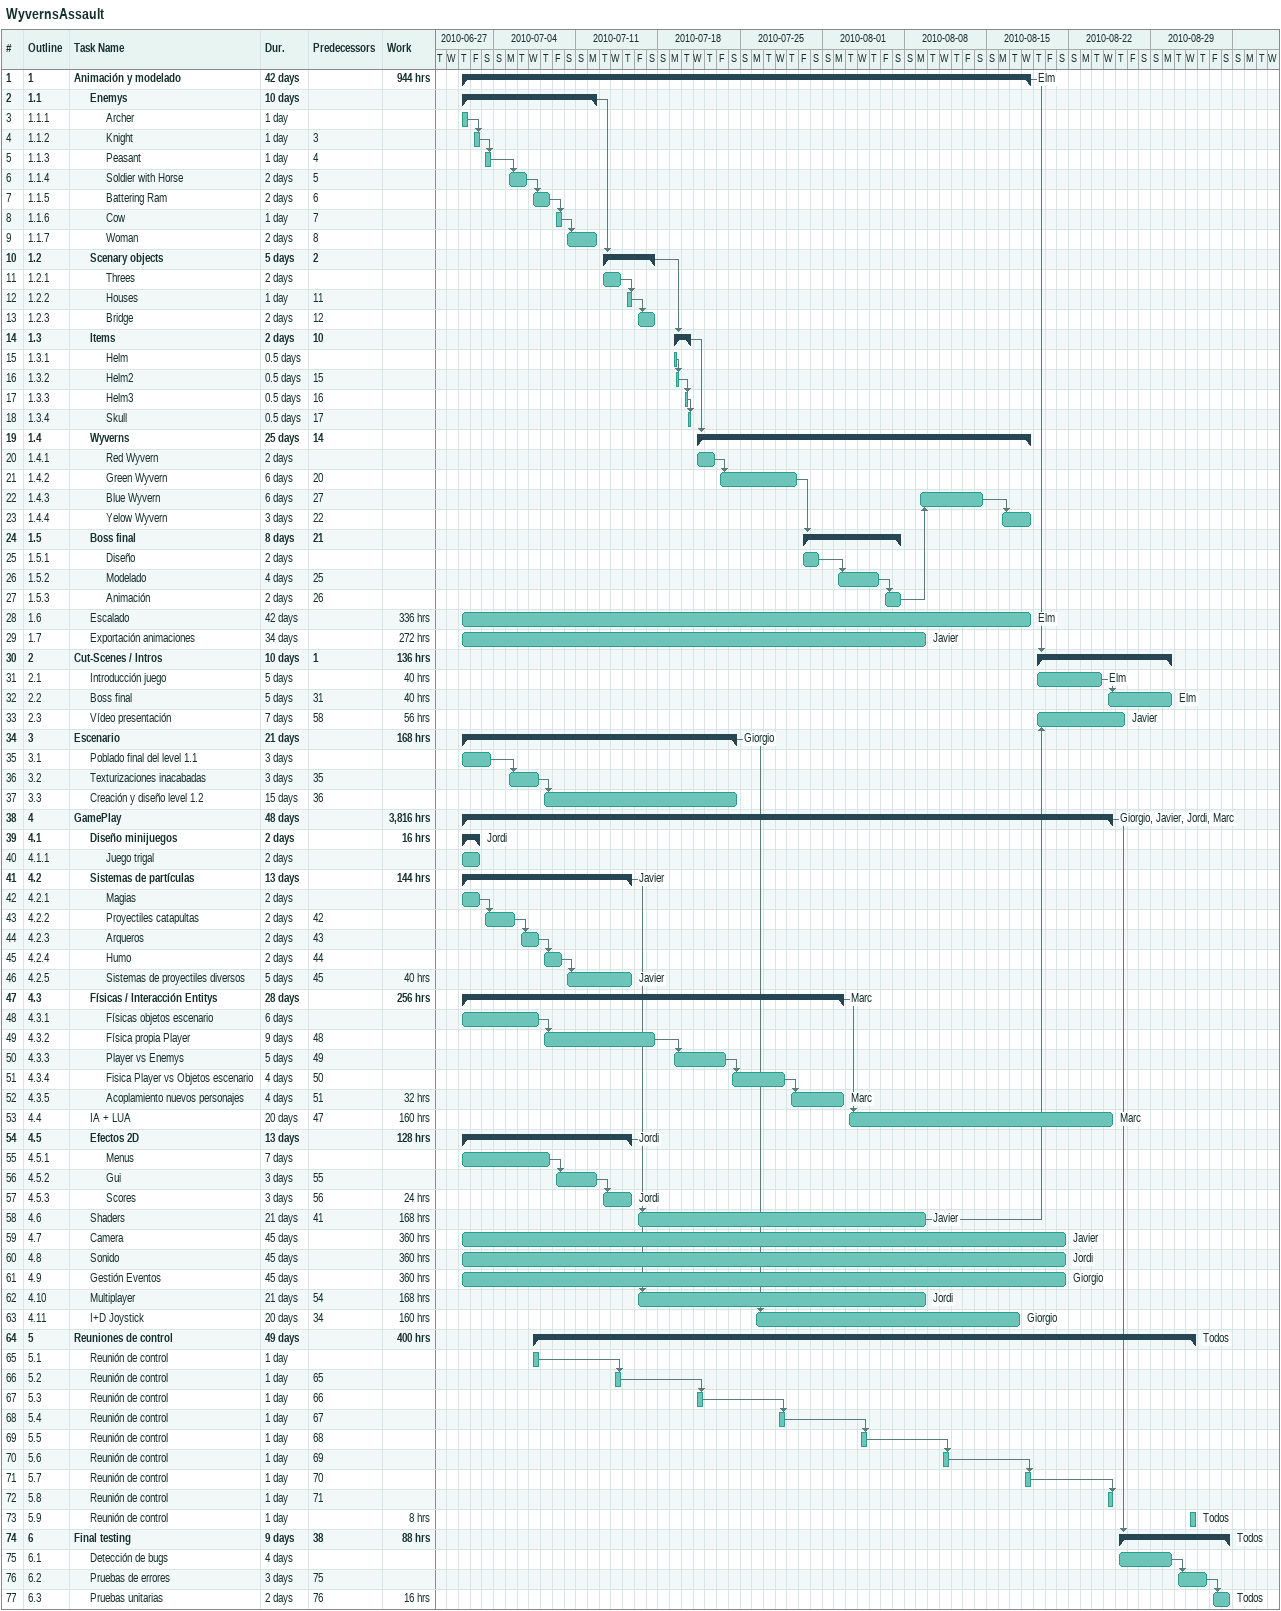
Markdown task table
WyvernsAssault

| ID | WBS | Task | Duration | Start | Finish | Predecessors | Resources | Work (h) |
|---|---|---|---|---|---|---|---|---|
| 1 | 1 | **Animación y modelado** | 42d | 2010-07-01 | 2010-08-18 |  | Elm | 944 |
| 2 | 1.1 | **Enemys** | 10d | 2010-07-01 | 2010-07-12 |  |  |  |
| 3 | 1.1.1 | Archer | 1d | 2010-07-01 | 2010-07-01 |  |  |  |
| 4 | 1.1.2 | Knight | 1d | 2010-07-02 | 2010-07-02 | 3 |  |  |
| 5 | 1.1.3 | Peasant | 1d | 2010-07-03 | 2010-07-03 | 4 |  |  |
| 6 | 1.1.4 | Soldier with Horse | 2d | 2010-07-05 | 2010-07-06 | 5 |  |  |
| 7 | 1.1.5 | Battering Ram | 2d | 2010-07-07 | 2010-07-08 | 6 |  |  |
| 8 | 1.1.6 | Cow | 1d | 2010-07-09 | 2010-07-09 | 7 |  |  |
| 9 | 1.1.7 | Woman | 2d | 2010-07-10 | 2010-07-12 | 8 |  |  |
| 10 | 1.2 | **Scenary objects** | 5d | 2010-07-13 | 2010-07-17 | 2 |  |  |
| 11 | 1.2.1 | Threes | 2d | 2010-07-13 | 2010-07-14 |  |  |  |
| 12 | 1.2.2 | Houses | 1d | 2010-07-15 | 2010-07-15 | 11 |  |  |
| 13 | 1.2.3 | Bridge | 2d | 2010-07-16 | 2010-07-17 | 12 |  |  |
| 14 | 1.3 | **Items** | 2d | 2010-07-19 | 2010-07-20 | 10 |  |  |
| 15 | 1.3.1 | Helm | 0.5d | 2010-07-19 | 2010-07-19 |  |  |  |
| 16 | 1.3.2 | Helm2 | 0.5d | 2010-07-19 | 2010-07-19 | 15 |  |  |
| 17 | 1.3.3 | Helm3 | 0.5d | 2010-07-20 | 2010-07-20 | 16 |  |  |
| 18 | 1.3.4 | Skull | 0.5d | 2010-07-20 | 2010-07-20 | 17 |  |  |
| 19 | 1.4 | **Wyverns** | 25d | 2010-07-21 | 2010-08-18 | 14 |  |  |
| 20 | 1.4.1 | Red Wyvern | 2d | 2010-07-21 | 2010-07-22 |  |  |  |
| 21 | 1.4.2 | Green Wyvern | 6d | 2010-07-23 | 2010-07-29 | 20 |  |  |
| 22 | 1.4.3 | Blue Wyvern | 6d | 2010-08-09 | 2010-08-14 | 27 |  |  |
| 23 | 1.4.4 | Yelow Wyvern | 3d | 2010-08-16 | 2010-08-18 | 22 |  |  |
| 24 | 1.5 | **Boss final** | 8d | 2010-07-30 | 2010-08-07 | 21 |  |  |
| 25 | 1.5.1 | Diseño | 2d | 2010-07-30 | 2010-07-31 |  |  |  |
| 26 | 1.5.2 | Modelado | 4d | 2010-08-02 | 2010-08-05 | 25 |  |  |
| 27 | 1.5.3 | Animación | 2d | 2010-08-06 | 2010-08-07 | 26 |  |  |
| 28 | 1.6 | Escalado | 42d | 2010-07-01 | 2010-08-18 |  | Elm | 336 |
| 29 | 1.7 | Exportación animaciones | 34d | 2010-07-01 | 2010-08-09 |  | Javier | 272 |
| 30 | 2 | **Cut-Scenes / Intros** | 10d | 2010-08-19 | 2010-08-30 | 1 |  | 136 |
| 31 | 2.1 | Introducción juego | 5d | 2010-08-19 | 2010-08-24 |  | Elm | 40 |
| 32 | 2.2 | Boss final | 5d | 2010-08-25 | 2010-08-30 | 31 | Elm | 40 |
| 33 | 2.3 | Vídeo presentación | 7d | 2010-08-19 | 2010-08-26 | 58 | Javier | 56 |
| 34 | 3 | **Escenario** | 21d | 2010-07-01 | 2010-07-24 |  | Giorgio | 168 |
| 35 | 3.1 | Poblado final del level 1.1 | 3d | 2010-07-01 | 2010-07-03 |  |  |  |
| 36 | 3.2 | Texturizaciones inacabadas | 3d | 2010-07-05 | 2010-07-07 | 35 |  |  |
| 37 | 3.3 | Creación y diseño level 1.2 | 15d | 2010-07-08 | 2010-07-24 | 36 |  |  |
| 38 | 4 | **GamePlay** | 48d | 2010-07-01 | 2010-08-25 |  | Giorgio, Javier, Jordi, Marc | 3816 |
| 39 | 4.1 | **Diseño minijuegos** | 2d | 2010-07-01 | 2010-07-02 |  | Jordi | 16 |
| 40 | 4.1.1 | Juego trigal | 2d | 2010-07-01 | 2010-07-02 |  |  |  |
| 41 | 4.2 | **Sistemas de partículas** | 13d | 2010-07-01 | 2010-07-15 |  | Javier | 144 |
| 42 | 4.2.1 | Magias | 2d | 2010-07-01 | 2010-07-02 |  |  |  |
| 43 | 4.2.2 | Proyectiles catapultas | 2d | 2010-07-03 | 2010-07-05 | 42 |  |  |
| 44 | 4.2.3 | Arqueros | 2d | 2010-07-06 | 2010-07-07 | 43 |  |  |
| 45 | 4.2.4 | Humo | 2d | 2010-07-08 | 2010-07-09 | 44 |  |  |
| 46 | 4.2.5 | Sistemas de proyectiles diversos | 5d | 2010-07-10 | 2010-07-15 | 45 | Javier | 40 |
| 47 | 4.3 | **Físicas / Interacción Entitys** | 28d | 2010-07-01 | 2010-08-02 |  | Marc | 256 |
| 48 | 4.3.1 | Físicas objetos escenario | 6d | 2010-07-01 | 2010-07-07 |  |  |  |
| 49 | 4.3.2 | Física propia Player | 9d | 2010-07-08 | 2010-07-17 | 48 |  |  |
| 50 | 4.3.3 | Player vs Enemys | 5d | 2010-07-19 | 2010-07-23 | 49 |  |  |
| 51 | 4.3.4 | Fisica Player vs Objetos escenario | 4d | 2010-07-24 | 2010-07-28 | 50 |  |  |
| 52 | 4.3.5 | Acoplamiento nuevos personajes | 4d | 2010-07-29 | 2010-08-02 | 51 | Marc | 32 |
| 53 | 4.4 | IA + LUA | 20d | 2010-08-03 | 2010-08-25 | 47 | Marc | 160 |
| 54 | 4.5 | **Efectos 2D** | 13d | 2010-07-01 | 2010-07-15 |  | Jordi | 128 |
| 55 | 4.5.1 | Menus | 7d | 2010-07-01 | 2010-07-08 |  |  |  |
| 56 | 4.5.2 | Gui | 3d | 2010-07-09 | 2010-07-12 | 55 |  |  |
| 57 | 4.5.3 | Scores | 3d | 2010-07-13 | 2010-07-15 | 56 | Jordi | 24 |
| 58 | 4.6 | Shaders | 21d | 2010-07-16 | 2010-08-09 | 41 | Javier | 168 |
| 59 | 4.7 | Camera | 45d | 2010-07-01 | 2010-08-21 |  | Javier | 360 |
| 60 | 4.8 | Sonido | 45d | 2010-07-01 | 2010-08-21 |  | Jordi | 360 |
| 61 | 4.9 | Gestión Eventos | 45d | 2010-07-01 | 2010-08-21 |  | Giorgio | 360 |
| 62 | 4.10 | Multiplayer | 21d | 2010-07-16 | 2010-08-09 | 54 | Jordi | 168 |
| 63 | 4.11 | I+D Joystick | 20d | 2010-07-26 | 2010-08-17 | 34 | Giorgio | 160 |
| 64 | 5 | **Reuniones de control** | 49d | 2010-07-07 | 2010-09-01 |  | Todos | 400 |
| 65 | 5.1 | Reunión de control | 1d | 2010-07-07 | 2010-07-07 |  |  |  |
| 66 | 5.2 | Reunión de control | 1d | 2010-07-14 | 2010-07-14 | 65 |  |  |
| 67 | 5.3 | Reunión de control | 1d | 2010-07-21 | 2010-07-21 | 66 |  |  |
| 68 | 5.4 | Reunión de control | 1d | 2010-07-28 | 2010-07-28 | 67 |  |  |
| 69 | 5.5 | Reunión de control | 1d | 2010-08-04 | 2010-08-04 | 68 |  |  |
| 70 | 5.6 | Reunión de control | 1d | 2010-08-11 | 2010-08-11 | 69 |  |  |
| 71 | 5.7 | Reunión de control | 1d | 2010-08-18 | 2010-08-18 | 70 |  |  |
| 72 | 5.8 | Reunión de control | 1d | 2010-08-25 | 2010-08-25 | 71 |  |  |
| 73 | 5.9 | Reunión de control | 1d | 2010-09-01 | 2010-09-01 |  | Todos | 8 |
| 74 | 6 | **Final testing** | 9d | 2010-08-26 | 2010-09-04 | 38 | Todos | 88 |
| 75 | 6.1 | Detección de bugs | 4d | 2010-08-26 | 2010-08-30 |  |  |  |
| 76 | 6.2 | Pruebas de errores | 3d | 2010-08-31 | 2010-09-02 | 75 |  |  |
| 77 | 6.3 | Pruebas unitarias | 2d | 2010-09-03 | 2010-09-04 | 76 | Todos | 16 |
